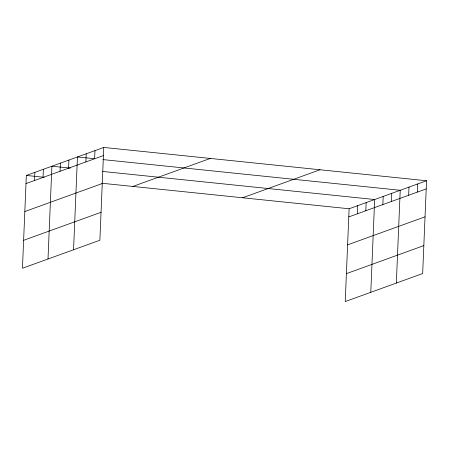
<?xml version="1.0" encoding="UTF-8"?>
<svg xmlns="http://www.w3.org/2000/svg" width="449" height="449" viewBox="0 0 449 449"><rect width="100%" height="100%" fill="white"/><g stroke="black" fill="none" stroke-linecap="round" stroke-linejoin="round"><path stroke-width="0.67" d="M103.77 147.44L26.339 175.452L22.45 268.244L99.88 240.237L103.77 147.44L426.55 180.756L422.661 273.548L345.23 301.56L349.12 208.763L426.55 180.756M34.517 180.515L34.854 172.371M43.031 177.434L43.373 169.29M48.004 259L51.893 166.209L70.442 168.122M60.065 171.277L60.407 163.127M68.585 168.195L68.927 160.046M73.552 249.756L77.441 156.965L94.621 158.738L94.992 150.617M85.877 161.937L86.219 153.794M357.297 213.831L357.64 205.681M365.817 210.749L366.154 202.6M370.784 292.316L374.674 199.519L102.742 171.456M382.851 204.587L383.188 196.443M391.365 201.506L391.708 193.362M396.338 283.072L400.222 190.281L102.872 159.591M408.657 195.248L409 187.104M417.435 192.077L417.772 183.927M25.997 183.596L103.427 155.59M24.83 211.53L102.254 183.523M132.859 186.447L210.284 158.435M23.623 240.31L101.047 212.304M242.606 197.773L320.03 169.761M348.778 216.912L426.208 188.9M347.61 244.845L425.04 216.833M346.404 273.626L423.834 245.614M26.339 175.452L44.204 177.293M101.934 183.254L349.12 208.763"/></g></svg>
